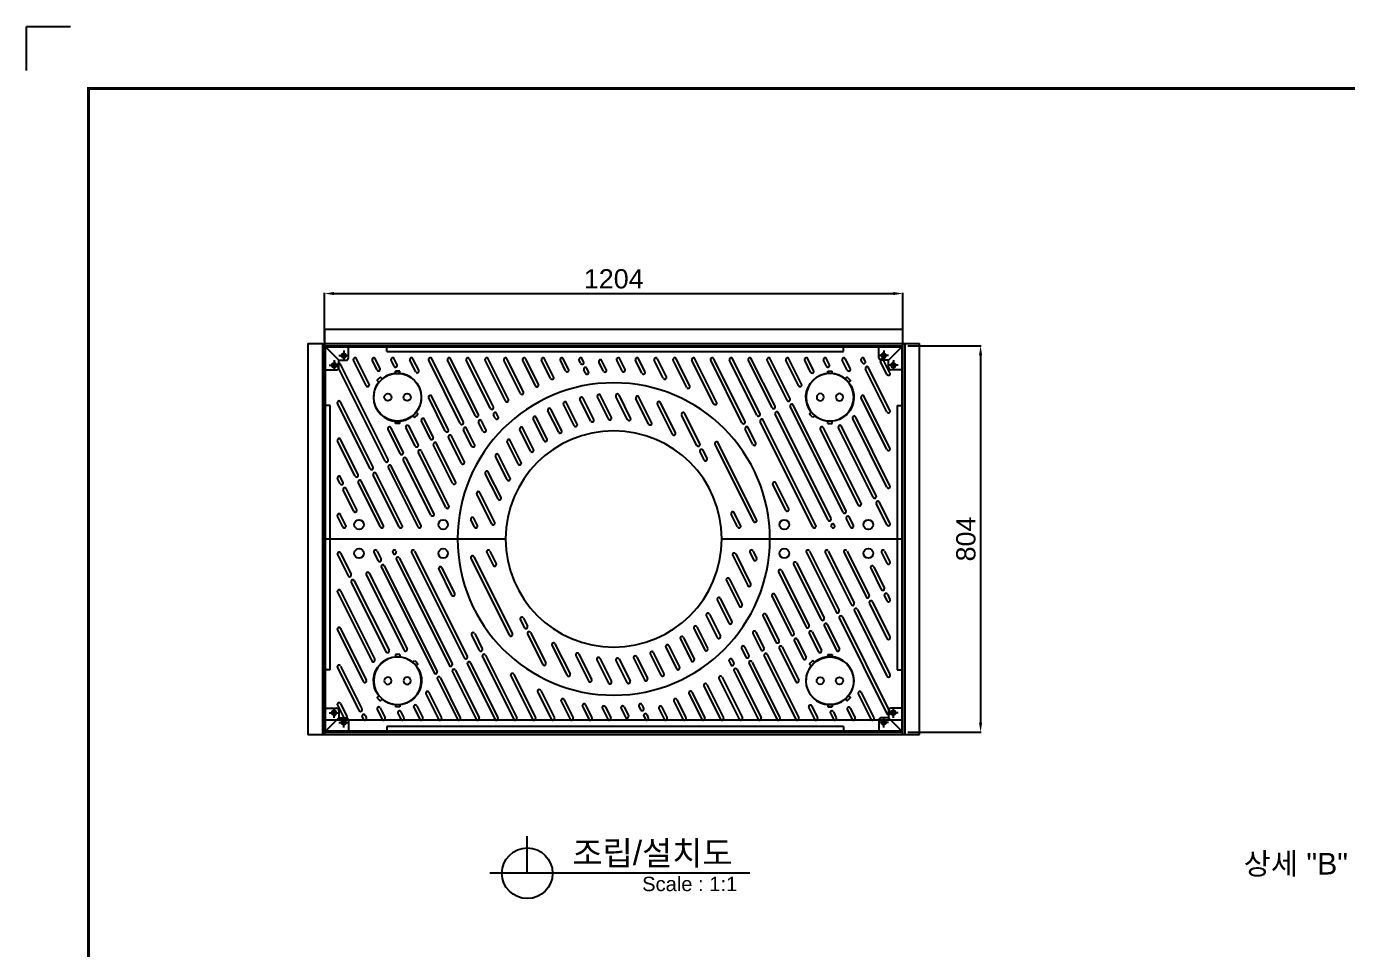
# Model space of a CAD drawing. Header units: millimetres. Extents: x 19476 to 24909, y -18022 to -14180.
# Drawn here: x 19476 to 22226, y -16101 to -14180 of the extents above; entities that cross this region are included whole.
import ezdxf
from ezdxf.enums import TextEntityAlignment as Align

# ---------------------------------------------------------------- set-up
doc = ezdxf.new("R2010")
doc.units = ezdxf.units.MM
for name, color, linetype in [('LAYOUT', 7, 'Continuous'), ('TEXT', 7, 'Continuous'), ('압연강', 40, 'Continuous')]:
    doc.layers.add(name, color=color, linetype=linetype)
doc.styles.get("Standard").update_dxf_attribs({"font": 'arial.ttf'})
doc.dimstyles.new('ISO-25', dxfattribs={"dimtxt": 40, "dimasz": 20, "dimexe": 1.25, "dimexo": 10, "dimgap": 10, "dimtad": 1, "dimdec": 0, "dimtxsty": 'Standard', "dimcen": 2.5, "dimclrd": 3, "dimclre": 3, "dimclrt": 3, "dimadec": 0, "dimazin": 0, "dimtfac": 1, "dimtdec": 0, "dimtmove": 0, "dimatfit": 3, "dimfxl": 1, "dimarcsym": 0})

# ---------------------------------------------------------------- blocks, each defined once
blk = doc.blocks.new('*D21')
at = {"color": 3, "lineweight": -2, "transparency": 16777216}
for p, q in [((20096.4, -14834.9), (20096.4, -14734.9)), ((20116.4, -14736.1), (21280.4, -14736.1)), ((21300.4, -14834.9), (21300.4, -14734.9))]:
    blk.add_line(p, q, dxfattribs=at)
at = {"color": 3, "transparency": 16777216}
for points in [[(20116.4, -14732.8), (20116.4, -14739.4), (20096.4, -14736.1)], [(21280.4, -14732.8), (21280.4, -14739.4), (21300.4, -14736.1)]]:
    blk.add_solid(points, dxfattribs=at)
at = {"layer": 'Defpoints', "color": 0, "transparency": 16777216}
for p in [(21300.4, -14736.1), (20096.4, -14844.9), (21300.4, -14844.9)]:
    blk.add_point(p, dxfattribs=at)
at = {"color": 3, "transparency": 16777216, "insert": (20698.4, -14705.7), "char_height": 40, "attachment_point": 5}
blk.add_mtext('1204', dxfattribs=at)
blk = doc.blocks.new('*D23')
at = {"color": 3, "lineweight": -2, "transparency": 16777216}
for p, q in [((21310.4, -14844.9), (21463.2, -14844.9)), ((21462, -14864.9), (21462, -15628.9)), ((21310.4, -15648.9), (21463.2, -15648.9))]:
    blk.add_line(p, q, dxfattribs=at)
at = {"color": 3, "transparency": 16777216}
for points in [[(21458.7, -14864.9), (21465.3, -14864.9), (21462, -14844.9)], [(21458.7, -15628.9), (21465.3, -15628.9), (21462, -15648.9)]]:
    blk.add_solid(points, dxfattribs=at)
at = {"layer": 'Defpoints', "color": 0, "transparency": 16777216}
for p in [(21300.4, -14844.9), (21300.4, -15648.9), (21462, -15648.9)]:
    blk.add_point(p, dxfattribs=at)
at = {"color": 3, "transparency": 16777216, "insert": (21431.6, -15246.9), "char_height": 40, "attachment_point": 5, "rotation": 90}
blk.add_mtext('804', dxfattribs=at)
blk = doc.blocks.new('A$C2E731E15')
at = {"color": 1}
for p, q in [((-10, 0), (10, 0)), ((0, -10), (0, 10))]:
    blk.add_line(p, q, dxfattribs=at)
blk.add_circle((0, 0), 4.5)
at = {"color": 4}
blk.add_arc((0, 0), 5, 270, 180, dxfattribs=at)
blk = doc.blocks.new('A$C6562381F')
for p, q in [((4.5, 54.5), (-4.5, 54.5)), ((-4.5, 49.3), (-4.5, 54.5)), ((4.5, 49.3), (4.5, 54.5)), ((-4.5, -54.5), (-4.5, -49.3)), ((4.5, -54.5), (-4.5, -54.5)), ((4.5, -54.5), (4.5, -49.3))]:
    blk.add_line(p, q)
for centre, radius in [((0, 0), 49.5), ((-20, 0), 7.5), ((20, 0), 7.5)]:
    blk.add_circle(centre, radius)
blk = doc.blocks.new('AG1208')
for p, q in [((17787.4, -17067.8), (17787.4, -16667.8)), ((17787.4, -16667.8), (18987.4, -16667.8)), ((18987.4, -16667.8), (18987.4, -17067.8)), ((17787.4, -17467.8), (17787.4, -17067.8)), ((17787.4, -17067.8), (18162.4, -17067.8)), ((18612.4, -17067.8), (18987.4, -17067.8)), ((18987.4, -17067.8), (18987.4, -17467.8)), ((18987.4, -17467.8), (17787.4, -17467.8))]:
    blk.add_line(p, q)
for points in [[(17973, -16814.7, 0.045549), (17980, -16807.5), (17976.4, -16804, 0.904534), (17905.4, -16734.4), (17901.8, -16730.9, 0.045549), (17894.8, -16738), (17898.4, -16741.5, 0.904534), (17969.4, -16811.2)], [(18801.8, -16814.7, -0.045549), (18794.8, -16807.5), (18798.4, -16804, -0.904534), (18869.4, -16734.4), (18873, -16730.9, -0.045549), (18880, -16738), (18876.4, -16741.5, -0.904534), (18805.4, -16811.2)], [(17973, -17320.9, -0.045549), (17980, -17328), (17976.4, -17331.5, -0.904534), (17905.4, -17401.2), (17901.8, -17404.7, -0.045549), (17894.8, -17397.5), (17898.4, -17394, -0.904534), (17969.4, -17324.4)], [(18801.8, -17320.9, 0.045549), (18794.8, -17328), (18798.4, -17331.5, 0.904534), (18869.4, -17401.2), (18873, -17404.7, 0.045549), (18880, -17397.5), (18876.4, -17394, 0.904534), (18805.4, -17324.4)]]:
    blk.add_lwpolyline(points, format="xyb", close=True)
for centre in [(17857.4, -17037.8), (18032.4, -17037.8), (18742.4, -17037.8), (18917.4, -17037.8), (17857.4, -17097.8), (18032.4, -17097.8), (18742.4, -17097.8), (18917.4, -17097.8)]:
    blk.add_circle(centre, 10)
for radius, start, end in [(325, 0, 180), (225, 0, 180), (325, 180, 0), (225, 180, 0)]:
    blk.add_arc((18387.4, -17067.8), radius, start, end)
at = {"layer": '압연강'}
for p, q in [((17911.5, -16905.6), (17812.4, -16707.4)), ((17917.8, -16902.5), (17818.7, -16704.2)), ((17872.2, -16748.6), (17845.8, -16695.9)), ((17878.4, -16745.5), (17852.1, -16692.8)), ((17895, -16716), (17884.9, -16695.9)), ((17901.2, -16712.9), (17891.2, -16692.8)), ((17930.2, -16708.2), (17924.1, -16695.9)), ((17936.5, -16705.1), (17930.3, -16692.8)), ((17975.2, -16719.9), (17963.2, -16695.9)), ((17981.5, -16716.8), (17969.5, -16692.8)), ((18068.1, -16827.4), (18002.3, -16695.9)), ((18074.4, -16824.3), (18008.6, -16692.8)), ((18099.4, -16811.8), (18041.5, -16695.9)), ((18105.7, -16808.7), (18047.7, -16692.8)), ((18130.7, -16796.1), (18080.6, -16695.9)), ((18137, -16793), (18086.9, -16692.8)), ((18162, -16780.5), (18119.7, -16695.9)), ((18168.3, -16777.3), (18126, -16692.8)), ((18193.3, -16764.8), (18158.9, -16695.9)), ((18199.6, -16761.7), (18165.1, -16692.8)), ((18224.6, -16749.2), (18198, -16695.9)), ((18230.9, -16746), (18204.2, -16692.8)), ((18255.9, -16733.5), (18237.1, -16695.9)), ((18262.2, -16730.4), (18243.4, -16692.8)), ((18287.2, -16717.9), (18276.3, -16695.9)), ((18293.5, -16714.7), (18282.5, -16692.8)), ((18318.5, -16702.2), (18315.4, -16695.9)), ((18324.8, -16699.1), (18321.6, -16692.8)), ((18328.8, -16722.7), (18325.2, -16715.6)), ((18335, -16719.6), (18331.5, -16712.5)), ((18365.8, -16718.5), (18356.5, -16700)), ((18372, -16715.3), (18362.8, -16696.9)), ((18404.8, -16718.2), (18393.6, -16695.9)), ((18411.1, -16715.1), (18399.9, -16692.8)), ((18446.2, -16722.8), (18432.8, -16695.9)), ((18452.5, -16719.6), (18439, -16692.8)), ((18490.6, -16733.3), (18471.9, -16695.9)), ((18496.9, -16730.2), (18478.2, -16692.8)), ((18539.3, -16752.5), (18511, -16695.9)), ((18545.6, -16749.3), (18517.3, -16692.8)), ((18595.3, -16786.2), (18550.2, -16695.9)), ((18601.6, -16783.1), (18556.4, -16692.8)), ((18654.3, -16825.9), (18589.3, -16695.9)), ((18660.6, -16822.8), (18595.6, -16692.8)), ((18685.6, -16810.3), (18628.4, -16695.9)), ((18691.9, -16807.2), (18634.7, -16692.8)), ((18716.9, -16794.6), (18667.6, -16695.9)), ((18723.2, -16791.5), (18673.8, -16692.8)), ((18748.2, -16779), (18706.7, -16695.9)), ((18754.5, -16775.9), (18713, -16692.8)), ((18772.2, -16748.6), (18745.8, -16695.9)), ((18778.4, -16745.5), (18752.1, -16692.8)), ((18797.2, -16720.5), (18785, -16695.9)), ((18803.5, -16717.3), (18791.2, -16692.8)), ((18830.2, -16708.2), (18824.1, -16695.9)), ((18836.5, -16705.1), (18830.3, -16692.8)), ((18873.4, -16716.4), (18863.2, -16695.9)), ((18879.7, -16713.2), (18869.5, -16692.8)), ((18904.8, -16700.7), (18902.3, -16695.9)), ((18911, -16697.6), (18908.6, -16692.8)), ((18956.1, -16803.5), (18911.5, -16714.1)), ((18962.4, -16800.4), (18917.7, -16711)), ((18956.1, -16725.2), (18942.8, -16698.5)), ((18962.4, -16722.1), (18949, -16695.4)), ((18043.1, -16840), (18008.6, -16771.2)), ((18376.4, -16818), (18353.5, -16772.2)), ((18382.7, -16814.9), (18359.8, -16769.1)), ((18416.3, -16819.5), (18392.1, -16771.1)), ((18422.5, -16816.3), (18398.4, -16768)), ((18466.2, -16825.4), (18439.7, -16772.4)), ((18962.4, -16878.6), (18908.6, -16771.1)), ((17880.3, -16921.4), (17812.4, -16785.6)), ((17886.5, -16918.2), (17818.7, -16782.5)), ((18036.8, -16843.1), (18002.4, -16774.3)), ((18272.8, -16845.6), (18250.5, -16800.9)), ((18279.1, -16842.5), (18256.7, -16797.7)), ((18305, -16831.7), (18282.9, -16787.5)), ((18311.3, -16828.6), (18289.2, -16784.3)), ((18339.5, -16822.4), (18317.2, -16777.8)), ((18345.8, -16819.3), (18323.5, -16774.7)), ((18460, -16828.5), (18433.4, -16775.5)), ((18509.7, -16849.7), (18478.4, -16787.1)), ((18515.9, -16846.6), (18484.6, -16784)), ((18864.9, -17012.3), (18754.9, -16792.4)), ((18871.1, -17009.1), (18761.2, -16789.3)), ((18956.1, -16881.8), (18902.4, -16774.3)), ((18005.5, -16858.7), (17987.1, -16822)), ((18011.7, -16855.6), (17993.4, -16818.9)), ((18115.2, -16843.4), (18106.1, -16825.2)), ((18121.5, -16840.2), (18112.4, -16822.1)), ((18140.9, -16816.4), (18137.4, -16809.5)), ((18147.1, -16813.3), (18143.7, -16806.4)), ((18242.4, -16863), (18219.9, -16817.9)), ((18248.6, -16859.8), (18226.1, -16814.8)), ((18560.4, -16872.9), (18528.8, -16809.8)), ((18566.7, -16869.8), (18535.1, -16806.7)), ((18801.9, -17042.8), (18692.3, -16823.7)), ((18808.1, -17039.7), (18698.6, -16820.6)), ((18833.6, -17027.9), (18723.6, -16808.1)), ((18839.8, -17024.8), (18729.9, -16804.9)), ((18956.1, -16960), (18884.8, -16817.3)), ((18962.4, -16956.9), (18891, -16814.2)), ((17942.9, -16890), (17917.6, -16839.5)), ((17949.1, -16886.9), (17923.9, -16836.4)), ((17974.2, -16874.4), (17955.1, -16836.3)), ((17980.4, -16871.3), (17961.4, -16833.2)), ((18070.3, -16910.1), (18043.5, -16856.5)), ((18076.5, -16907), (18049.8, -16853.4)), ((18091.6, -16874.4), (18074.8, -16840.9)), ((18097.8, -16871.2), (18081.1, -16837.7)), ((18214.2, -16884.8), (18191.9, -16840.2)), ((18220.4, -16881.7), (18198.2, -16837.1)), ((18676.8, -16871), (18661, -16839.4)), ((18683.1, -16867.9), (18667.3, -16836.2)), ((18896.2, -16996.6), (18817.6, -16839.5)), ((18902.4, -16993.5), (18823.9, -16836.4)), ((18927.5, -16981), (18855.2, -16836.3)), ((18933.7, -16977.8), (18861.4, -16833.2)), ((17849, -16937), (17812.4, -16863.9)), ((17855.2, -16933.9), (17818.7, -16860.8)), ((18052, -16951.8), (18012.2, -16872.2)), ((18058.3, -16948.7), (18018.5, -16869)), ((18188.5, -16911.6), (18165.6, -16865.8)), ((18194.7, -16908.5), (18171.8, -16862.7)), ((18581.8, -16900), (18573.4, -16883.2)), ((18678.4, -17030.7), (18598.4, -16870.7)), ((18684.7, -17027.6), (18604.7, -16867.5)), ((18006.8, -17018), (17949.6, -16903.5)), ((18013.1, -17014.8), (17955.8, -16900.3)), ((18038, -17002), (17980.9, -16887.8)), ((18044.3, -16998.9), (17987.1, -16884.7)), ((18165.6, -16944.2), (18141.5, -16896)), ((18171.9, -16941.1), (18147.7, -16892.8)), ((18575.5, -16903.1), (18567.1, -16886.3)), ((17823.9, -16949.5), (17818.7, -16939)), ((17941, -17042.8), (17887, -16934.8)), ((17947.2, -17039.7), (17893.2, -16931.6)), ((17980.1, -17042.8), (17918.3, -16919.1)), ((17986.4, -17039.7), (17924.5, -16916)), ((18146.6, -16984.4), (18120.1, -16931.5)), ((18152.8, -16981.3), (18126.4, -16928.4)), ((17817.7, -16952.7), (17812.4, -16942.2)), ((17846.3, -17009.9), (17824.4, -16966.1)), ((17852.5, -17006.8), (17830.6, -16962.9)), ((17901.8, -17042.8), (17855.7, -16950.4)), ((17908.1, -17039.7), (17861.9, -16947.3)), ((18745.3, -17007.9), (18718.5, -16954.3)), ((18751.6, -17004.8), (18724.8, -16951.2)), ((18133.5, -17036.5), (18102.4, -16974.2)), ((18139.8, -17033.4), (18108.6, -16971.1)), ((18962.4, -17035.2), (18940.5, -16991.3)), ((17823.6, -17042.8), (17812.4, -17020.4)), ((17829.8, -17039.7), (17818.7, -17017.3)), ((18645.3, -17042.8), (18632, -17016.1)), ((18651.6, -17039.7), (18638.3, -17013)), ((18956.1, -17038.3), (18934.2, -16994.4)), ((18097.5, -17042.8), (18090.1, -17027.9)), ((18103.8, -17039.7), (18096.3, -17024.8)), ((18841, -17042.8), (18840.3, -17041.3)), ((18847.3, -17039.7), (18846.5, -17038.2)), ((18880.1, -17042.8), (18871.6, -17025.7)), ((18886.4, -17039.7), (18877.8, -17022.6)), ((17812.4, -17100.4), (17834.4, -17144.3)), ((17818.7, -17097.3), (17840.6, -17141.2)), ((17888.4, -17095.9), (17897, -17113)), ((17894.7, -17092.8), (17903.2, -17109.9)), ((17927.6, -17095.9), (17928.3, -17097.3)), ((17933.8, -17092.8), (17934.5, -17094.2)), ((17966.7, -17095.9), (18076.2, -17315)), ((17972.9, -17092.8), (18082.5, -17311.9)), ((18123.2, -17095.9), (18136.5, -17122.6)), ((18129.5, -17092.8), (18142.8, -17119.4)), ((18635, -17102.1), (18666.2, -17164.5)), ((18641.3, -17099), (18672.4, -17161.3)), ((18671, -17095.9), (18678.5, -17110.8)), ((18677.3, -17092.8), (18684.7, -17107.7)), ((18788.4, -17095.9), (18850.3, -17219.6)), ((18794.7, -17092.8), (18856.5, -17216.4)), ((18827.6, -17095.9), (18881.6, -17203.9)), ((18833.8, -17092.8), (18887.8, -17200.8)), ((18866.7, -17095.9), (18912.9, -17188.3)), ((18873, -17092.8), (18919.1, -17185.1)), ((18945, -17095.9), (18956.1, -17118.3)), ((18951.2, -17092.8), (18962.4, -17115.1)), ((17903.7, -17126.4), (18013.6, -17346.3)), ((17909.9, -17123.3), (18019.9, -17343.2)), ((17935, -17110.8), (18044.9, -17330.6)), ((17941.2, -17107.6), (18051.2, -17327.5)), ((18023.2, -17130.8), (18050, -17184.4)), ((18029.5, -17127.6), (18056.3, -17181.2)), ((18090.1, -17108), (18170.1, -17268)), ((18096.4, -17104.8), (18176.4, -17264.9)), ((18761.7, -17120.7), (18819, -17235.2)), ((18768, -17117.6), (18825.2, -17232.1)), ((18922.3, -17128.8), (18944.2, -17172.6)), ((18928.5, -17125.6), (18950.4, -17169.5)), ((17841.1, -17157.7), (17913.4, -17302.4)), ((17847.3, -17154.6), (17919.7, -17299.3)), ((17872.4, -17142.1), (17950.9, -17299.2)), ((17878.6, -17138.9), (17957.2, -17296.1)), ((18622, -17154.3), (18648.4, -17207.2)), ((18628.2, -17151.1), (18654.7, -17204)), ((18730.6, -17136.7), (18787.7, -17250.9)), ((18736.8, -17133.5), (18793.9, -17247.8)), ((17812.4, -17178.7), (17883.8, -17321.4)), ((17818.7, -17175.5), (17890, -17318.3)), ((18722.8, -17183.7), (18762.6, -17263.4)), ((18950.9, -17186), (18956.1, -17196.5)), ((18957.2, -17182.9), (18962.4, -17193.4)), ((18602.9, -17194.5), (18627.1, -17242.7)), ((18609.2, -17191.3), (18633.3, -17239.6)), ((18716.5, -17186.9), (18756.4, -17266.5)), ((18919.6, -17201.7), (18956.1, -17274.8)), ((18925.9, -17198.6), (18962.4, -17271.7)), ((18193, -17235.6), (18201.4, -17252.4)), ((18199.3, -17232.5), (18207.7, -17249.2)), ((18580.1, -17227.1), (18603, -17272.9)), ((18586.4, -17223.9), (18609.3, -17269.7)), ((18698.3, -17228.6), (18725.1, -17282.2)), ((18704.5, -17225.5), (18731.3, -17279.1)), ((18857, -17233.1), (18956.1, -17431.3)), ((18863.3, -17229.9), (18962.4, -17428.2)), ((18888.3, -17217.3), (18956.1, -17353.1)), ((18894.5, -17214.2), (18962.4, -17349.9)), ((17812.4, -17256.9), (17866.2, -17364.4)), ((17818.7, -17253.8), (17872.4, -17361.3)), ((18091.7, -17267.7), (18107.5, -17299.3)), ((18098, -17264.6), (18113.8, -17296.2)), ((18208.1, -17265.8), (18239.7, -17328.9)), ((18214.4, -17262.7), (18246, -17325.8)), ((18554.4, -17253.9), (18576.7, -17298.5)), ((18560.6, -17250.7), (18582.9, -17295.3)), ((18677, -17264.3), (18693.7, -17297.8)), ((18683.3, -17261.2), (18700, -17294.7)), ((18794.4, -17264.3), (18813.4, -17302.4)), ((18800.6, -17261.2), (18819.7, -17299.2)), ((18825.7, -17248.6), (18851, -17299.2)), ((18831.9, -17245.5), (18857.2, -17296.1)), ((18258.9, -17289), (18290.2, -17351.6)), ((18265.1, -17285.8), (18296.4, -17348.5)), ((18495.7, -17293.1), (18518.1, -17337.8)), ((18502, -17290), (18524.3, -17334.7)), ((18526.2, -17275.7), (18548.7, -17320.7)), ((18532.4, -17272.6), (18554.9, -17317.6)), ((18653.4, -17295.3), (18662.4, -17313.5)), ((18659.6, -17292.2), (18668.7, -17310.4)), ((18731.8, -17295.6), (18766.2, -17364.4)), ((18738, -17292.5), (18772.4, -17361.3)), ((18763.1, -17280), (18781.4, -17316.7)), ((18769.3, -17276.8), (18787.7, -17313.5)), ((18114.2, -17312.8), (18179.2, -17442.8)), ((18120.5, -17309.6), (18185.5, -17439.7)), ((18308.6, -17310.2), (18335.1, -17363.2)), ((18314.9, -17307), (18341.4, -17360.1)), ((18352.3, -17319.2), (18376.4, -17367.6)), ((18358.5, -17316.1), (18382.7, -17364.5)), ((18392.1, -17320.7), (18415, -17366.5)), ((18398.4, -17317.5), (18421.3, -17363.4)), ((18429, -17316.3), (18451.4, -17360.9)), ((18435.3, -17313.2), (18457.6, -17357.8)), ((18463.5, -17307), (18485.7, -17351.2)), ((18469.8, -17303.8), (18491.9, -17348.1)), ((18627.7, -17322.3), (18631.1, -17329.1)), ((18634, -17319.1), (18637.4, -17326)), ((18675.4, -17323.8), (18733.3, -17439.7)), ((18700.5, -17311.3), (18766.2, -17442.8)), ((18706.7, -17308.1), (18772.5, -17439.7)), ((17812.4, -17335.2), (17857.1, -17424.6)), ((17818.7, -17332.1), (17863.3, -17421.4)), ((18051.6, -17344.1), (18101, -17442.8)), ((18057.9, -17340.9), (18107.2, -17439.7)), ((18082.9, -17328.4), (18140.1, -17442.8)), ((18089.2, -17325.3), (18146.4, -17439.7)), ((18179.5, -17349.3), (18224.6, -17439.7)), ((18637.8, -17342.6), (18688, -17442.8)), ((18644.1, -17339.4), (18694.2, -17439.7)), ((18669.1, -17326.9), (18727.1, -17442.8)), ((18020.3, -17359.7), (18061.9, -17442.8)), ((18026.6, -17356.6), (18068.1, -17439.7)), ((18173.2, -17352.5), (18218.4, -17442.8)), ((18575.2, -17373.9), (18609.7, -17442.8)), ((18581.5, -17370.7), (18616, -17439.7)), ((18606.5, -17358.2), (18648.8, -17442.8)), ((18612.8, -17355.1), (18655.1, -17439.7)), ((17996.4, -17390.1), (18022.7, -17442.8)), ((18002.6, -17387), (18029, -17439.7)), ((18229.2, -17386.2), (18257.5, -17442.8)), ((18235.5, -17383.1), (18263.8, -17439.7)), ((18277.9, -17405.3), (18296.6, -17442.8)), ((18284.2, -17402.2), (18302.9, -17439.7)), ((18512.6, -17405.2), (18531.4, -17442.8)), ((18518.9, -17402), (18537.7, -17439.7)), ((18543.9, -17389.5), (18570.6, -17442.8)), ((18550.2, -17386.4), (18576.8, -17439.7)), ((18896.4, -17390.1), (18922.7, -17442.8)), ((18902.7, -17387), (18929, -17439.7)), ((17812.4, -17413.5), (17825.8, -17440.2)), ((17818.7, -17410.3), (17832, -17437.1)), ((17895.1, -17422.3), (17905.3, -17442.8)), ((17901.4, -17419.2), (17911.6, -17439.7)), ((17938.3, -17430.5), (17944.5, -17442.8)), ((17944.6, -17427.4), (17950.7, -17439.7)), ((17971.3, -17418.2), (17983.6, -17442.8)), ((17977.6, -17415.1), (17989.9, -17439.7)), ((18322.4, -17415.9), (18335.8, -17442.8)), ((18328.6, -17412.8), (18342, -17439.7)), ((18363.8, -17420.5), (18374.9, -17442.8)), ((18370, -17417.4), (18381.2, -17439.7)), ((18402.8, -17420.2), (18412, -17438.7)), ((18409, -17417.1), (18418.3, -17435.6)), ((18439.8, -17416), (18443.3, -17423.1)), ((18446, -17412.8), (18449.6, -17419.9)), ((18456.3, -17433.3), (18459.4, -17439.7)), ((18481.3, -17420.8), (18492.3, -17442.8)), ((18487.6, -17417.7), (18498.6, -17439.7)), ((18793.4, -17418.8), (18805.3, -17442.8)), ((18799.6, -17415.7), (18811.6, -17439.7)), ((18838.3, -17430.5), (18844.5, -17442.8)), ((18844.6, -17427.4), (18850.7, -17439.7)), ((18873.6, -17422.7), (18883.6, -17442.8)), ((18879.8, -17419.6), (18889.9, -17439.7)), ((17863.8, -17438), (17866.2, -17442.8)), ((17870.1, -17434.8), (17872.5, -17439.7)), ((18450, -17436.5), (18453.2, -17442.8))]:
    blk.add_line(p, q, dxfattribs=at)
for centre, start, end in [((17848.9, -16694.3), 26.5651, 206.5651), ((17888.1, -16694.3), 26.5651, 206.5651), ((17927.2, -16694.3), 26.5651, 206.5651), ((17966.3, -16694.3), 26.5651, 206.5651), ((18005.5, -16694.3), 26.5651, 206.5651), ((18044.6, -16694.3), 26.5651, 206.5651), ((18083.7, -16694.3), 26.5651, 206.5651), ((18122.9, -16694.3), 26.5651, 206.5651), ((18162, -16694.3), 26.5651, 206.5651), ((18201.1, -16694.3), 26.5651, 206.5651), ((18240.3, -16694.3), 26.5651, 206.5651), ((18279.4, -16694.3), 26.5651, 206.5651), ((18318.5, -16694.3), 26.5651, 206.5651), ((18396.8, -16694.3), 26.5651, 206.5651), ((18435.9, -16694.3), 26.5651, 206.5651), ((18475, -16694.3), 26.5651, 206.5651), ((18514.2, -16694.3), 26.5651, 206.5651), ((18553.3, -16694.3), 26.5651, 206.5651), ((18592.4, -16694.3), 26.5651, 206.5651), ((18631.6, -16694.3), 26.5651, 206.5651), ((18670.7, -16694.3), 26.5651, 206.5651), ((18709.8, -16694.3), 26.5651, 206.5651), ((18749, -16694.3), 26.5651, 206.5651), ((18788.1, -16694.3), 26.5651, 206.5651), ((18827.2, -16694.3), 26.5651, 206.5651), ((18866.3, -16694.3), 26.5651, 206.5651), ((18905.5, -16694.3), 26.5651, 206.5651), ((17815.5, -16705.8), 26.5651, 206.5651), ((17898.1, -16714.4), 206.5651, 26.5651), ((17933.3, -16706.6), 206.5651, 26.5651), ((17978.3, -16718.3), 206.5651, 26.5651), ((18290.4, -16716.3), 206.5651, 26.5651), ((18321.7, -16700.7), 206.5651, 26.5651), ((18328.4, -16714.1), 26.5651, 206.5651), ((18359.7, -16698.4), 26.5651, 206.5651), ((18368.9, -16716.9), 206.5651, 26.5651), ((18407.9, -16716.6), 206.5651, 26.5651), ((18800.4, -16718.9), 206.5651, 26.5651), ((18833.4, -16706.6), 206.5651, 26.5651), ((18876.6, -16714.8), 206.5651, 26.5651), ((18907.9, -16699.2), 206.5651, 26.5651), ((18914.6, -16712.6), 26.5651, 206.5651), ((18945.9, -16696.9), 26.5651, 206.5651), ((17875.3, -16747), 206.5651, 26.5651), ((18227.8, -16747.6), 206.5651, 26.5651), ((18259.1, -16732), 206.5651, 26.5651), ((18331.9, -16721.2), 206.5651, 26.5651), ((18449.3, -16721.2), 206.5651, 26.5651), ((18493.8, -16731.8), 206.5651, 26.5651), ((18775.3, -16747), 206.5651, 26.5651), ((18959.3, -16723.7), 206.5651, 26.5651), ((18005.5, -16772.7), 26.5651, 206.5651), ((18196.4, -16763.3), 206.5651, 26.5651), ((18320.3, -16776.2), 26.5651, 206.5651), ((18356.6, -16770.6), 26.5651, 206.5651), ((18395.2, -16769.5), 26.5651, 206.5651), ((18436.6, -16773.9), 26.5651, 206.5651), ((18542.4, -16750.9), 206.5651, 26.5651), ((18905.5, -16772.7), 26.5651, 206.5651), ((17815.5, -16784.1), 26.5651, 206.5651), ((18133.8, -16794.6), 206.5651, 26.5651), ((18165.1, -16778.9), 206.5651, 26.5651), ((18253.6, -16799.3), 26.5651, 206.5651), ((18286, -16785.9), 26.5651, 206.5651), ((18481.5, -16785.5), 26.5651, 206.5651), ((18598.5, -16784.7), 206.5651, 26.5651), ((18720.1, -16793.1), 206.5651, 26.5651), ((18751.4, -16777.4), 206.5651, 26.5651), ((18758.1, -16790.8), 26.5651, 206.5651), ((18959.3, -16801.9), 206.5651, 26.5651), ((17990.3, -16820.5), 26.5651, 206.5651), ((18071.2, -16825.9), 206.5651, 26.5651), ((18102.5, -16810.2), 206.5651, 26.5651), ((18109.2, -16823.6), 26.5651, 206.5651), ((18140.5, -16808), 26.5651, 206.5651), ((18144, -16814.9), 206.5651, 26.5651), ((18223, -16816.4), 26.5651, 206.5651), ((18308.2, -16830.2), 206.5651, 26.5651), ((18342.6, -16820.8), 206.5651, 26.5651), ((18379.6, -16816.5), 206.5651, 26.5651), ((18419.4, -16817.9), 206.5651, 26.5651), ((18463.1, -16827), 206.5651, 26.5651), ((18532, -16808.2), 26.5651, 206.5651), ((18657.4, -16824.4), 206.5651, 26.5651), ((18688.8, -16808.7), 206.5651, 26.5651), ((18695.5, -16822.1), 26.5651, 206.5651), ((18726.8, -16806.5), 26.5651, 206.5651), ((18887.9, -16815.7), 26.5651, 206.5651), ((17920.7, -16837.9), 26.5651, 206.5651), ((17958.3, -16834.8), 26.5651, 206.5651), ((18008.6, -16857.2), 206.5651, 26.5651), ((18039.9, -16841.5), 206.5651, 26.5651), ((18046.6, -16854.9), 26.5651, 206.5651), ((18077.9, -16839.3), 26.5651, 206.5651), ((18118.3, -16841.8), 206.5651, 26.5651), ((18195, -16838.7), 26.5651, 206.5651), ((18276, -16844), 206.5651, 26.5651), ((18512.8, -16848.2), 206.5651, 26.5651), ((18664.2, -16837.8), 26.5651, 206.5651), ((18820.7, -16837.9), 26.5651, 206.5651), ((18858.3, -16834.7), 26.5651, 206.5651), ((17815.5, -16862.3), 26.5651, 206.5651), ((17977.3, -16872.8), 206.5651, 26.5651), ((17984, -16886.2), 26.5651, 206.5651), ((18015.3, -16870.6), 26.5651, 206.5651), ((18094.7, -16872.8), 206.5651, 26.5651), ((18168.7, -16864.3), 26.5651, 206.5651), ((18217.3, -16883.3), 206.5651, 26.5651), ((18245.5, -16861.4), 206.5651, 26.5651), ((18563.5, -16871.3), 206.5651, 26.5651), ((18570.2, -16884.8), 26.5651, 206.5651), ((18601.5, -16869.1), 26.5651, 206.5651), ((18680, -16869.4), 206.5651, 26.5651), ((18959.3, -16880.2), 206.5651, 26.5651), ((17914.7, -16904.1), 206.5651, 26.5651), ((17946, -16888.5), 206.5651, 26.5651), ((17952.7, -16901.9), 26.5651, 206.5651), ((18073.4, -16908.5), 206.5651, 26.5651), ((18144.6, -16894.4), 26.5651, 206.5651), ((18191.6, -16910.1), 206.5651, 26.5651), ((18578.6, -16901.5), 206.5651, 26.5651), ((17815.5, -16940.6), 26.5651, 206.5651), ((17852.1, -16935.4), 206.5651, 26.5651), ((17883.4, -16919.8), 206.5651, 26.5651), ((17890.1, -16933.2), 26.5651, 206.5651), ((17921.4, -16917.6), 26.5651, 206.5651), ((18123.3, -16930), 26.5651, 206.5651), ((17820.8, -16951.1), 206.5651, 26.5651), ((17827.5, -16964.5), 26.5651, 206.5651), ((17858.8, -16948.9), 26.5651, 206.5651), ((18055.2, -16950.3), 206.5651, 26.5651), ((18168.8, -16942.7), 206.5651, 26.5651), ((18721.6, -16952.8), 26.5651, 206.5651), ((18959.3, -16958.5), 206.5651, 26.5651), ((18105.5, -16972.7), 26.5651, 206.5651), ((18149.7, -16982.9), 206.5651, 26.5651), ((18899.3, -16995.1), 206.5651, 26.5651), ((18930.6, -16979.4), 206.5651, 26.5651), ((18937.3, -16992.8), 26.5651, 206.5651), ((17815.5, -17018.9), 26.5651, 206.5651), ((17849.4, -17008.4), 206.5651, 26.5651), ((18010, -17016.4), 206.5651, 26.5651), ((18041.1, -17000.5), 206.5651, 26.5651), ((18635.1, -17014.6), 26.5651, 206.5651), ((18748.4, -17006.4), 206.5651, 26.5651), ((18868, -17010.7), 206.5651, 26.5651), ((18874.7, -17024.1), 26.5651, 206.5651), ((17826.7, -17041.2), 206.5651, 26.5651), ((17905, -17041.2), 206.5651, 26.5651), ((17944.1, -17041.2), 206.5651, 26.5651), ((17983.2, -17041.2), 206.5651, 26.5651), ((18093.2, -17026.3), 26.5651, 206.5651), ((18100.6, -17041.2), 206.5651, 26.5651), ((18136.6, -17035), 206.5651, 26.5651), ((18648.5, -17041.2), 206.5651, 26.5651), ((18681.6, -17029.2), 206.5651, 26.5651), ((18805, -17041.2), 206.5651, 26.5651), ((18836.7, -17026.4), 206.5651, 26.5651), ((18843.4, -17039.8), 26.5651, 206.5651), ((18844.1, -17041.2), 206.5651, 26.5651), ((18883.3, -17041.2), 206.5651, 26.5651), ((18959.3, -17036.7), 206.5651, 26.5651), ((17815.5, -17098.8), 26.5651, 206.5651), ((17891.6, -17094.3), 26.5651, 206.5651), ((17930.7, -17094.3), 26.5651, 206.5651), ((17931.4, -17095.8), 206.5651, 26.5651), ((17969.8, -17094.3), 26.5651, 206.5651), ((18093.2, -17106.4), 26.5651, 206.5651), ((18126.3, -17094.3), 26.5651, 206.5651), ((18638.2, -17100.6), 26.5651, 206.5651), ((18674.2, -17094.3), 26.5651, 206.5651), ((18791.6, -17094.3), 26.5651, 206.5651), ((18830.7, -17094.3), 26.5651, 206.5651), ((18869.8, -17094.3), 26.5651, 206.5651), ((18948.1, -17094.3), 26.5651, 206.5651), ((17900.1, -17111.4), 206.5651, 26.5651), ((17906.8, -17124.9), 26.5651, 206.5651), ((17938.1, -17109.2), 26.5651, 206.5651), ((18026.4, -17129.2), 26.5651, 206.5651), ((18139.7, -17121), 206.5651, 26.5651), ((18681.6, -17109.2), 206.5651, 26.5651), ((18764.9, -17119.2), 26.5651, 206.5651), ((18925.4, -17127.2), 26.5651, 206.5651), ((18959.3, -17116.7), 206.5651, 26.5651), ((17837.5, -17142.7), 206.5651, 26.5651), ((17844.2, -17156.2), 26.5651, 206.5651), ((17875.5, -17140.5), 26.5651, 206.5651), ((18625.1, -17152.7), 26.5651, 206.5651), ((18733.7, -17135.1), 26.5651, 206.5651), ((17815.5, -17177.1), 26.5651, 206.5651), ((18053.2, -17182.8), 206.5651, 26.5651), ((18669.3, -17162.9), 206.5651, 26.5651), ((18719.7, -17185.3), 26.5651, 206.5651), ((18916, -17186.7), 206.5651, 26.5651), ((18947.3, -17171.1), 206.5651, 26.5651), ((18954, -17184.5), 26.5651, 206.5651), ((18606.1, -17192.9), 26.5651, 206.5651), ((18651.5, -17205.6), 206.5651, 26.5651), ((18884.7, -17202.4), 206.5651, 26.5651), ((18891.4, -17215.8), 26.5651, 206.5651), ((18922.7, -17200.1), 26.5651, 206.5651), ((18959.3, -17195), 206.5651, 26.5651), ((18196.2, -17234), 26.5651, 206.5651), ((18583.2, -17225.5), 26.5651, 206.5651), ((18630.2, -17241.2), 206.5651, 26.5651), ((18701.4, -17227), 26.5651, 206.5651), ((18822.1, -17233.7), 206.5651, 26.5651), ((18853.4, -17218), 206.5651, 26.5651), ((18860.1, -17231.4), 26.5651, 206.5651), ((17815.5, -17255.4), 26.5651, 206.5651), ((18094.8, -17266.1), 26.5651, 206.5651), ((18173.3, -17266.5), 206.5651, 26.5651), ((18204.6, -17250.8), 206.5651, 26.5651), ((18211.3, -17264.2), 26.5651, 206.5651), ((18557.5, -17252.3), 26.5651, 206.5651), ((18680.1, -17262.8), 26.5651, 206.5651), ((18759.5, -17265), 206.5651, 26.5651), ((18790.8, -17249.3), 206.5651, 26.5651), ((18797.5, -17262.7), 26.5651, 206.5651), ((18828.8, -17247.1), 26.5651, 206.5651), ((17954.1, -17297.6), 206.5651, 26.5651), ((18110.7, -17297.8), 206.5651, 26.5651), ((18262, -17287.4), 26.5651, 206.5651), ((18498.9, -17291.5), 26.5651, 206.5651), ((18529.3, -17274.2), 26.5651, 206.5651), ((18579.8, -17296.9), 206.5651, 26.5651), ((18606.1, -17271.3), 206.5651, 26.5651), ((18656.5, -17293.8), 26.5651, 206.5651), ((18696.9, -17296.3), 206.5651, 26.5651), ((18728.2, -17280.6), 206.5651, 26.5651), ((18734.9, -17294), 26.5651, 206.5651), ((18766.2, -17278.4), 26.5651, 206.5651), ((18854.1, -17297.6), 206.5651, 26.5651), ((18959.3, -17273.2), 206.5651, 26.5651), ((17886.9, -17319.8), 206.5651, 26.5651), ((17916.5, -17300.8), 206.5651, 26.5651), ((18079.4, -17313.4), 206.5651, 26.5651), ((18086.1, -17326.8), 26.5651, 206.5651), ((18117.4, -17311.2), 26.5651, 206.5651), ((18311.7, -17308.6), 26.5651, 206.5651), ((18355.4, -17317.7), 26.5651, 206.5651), ((18395.2, -17319.1), 26.5651, 206.5651), ((18432.2, -17314.7), 26.5651, 206.5651), ((18466.6, -17305.4), 26.5651, 206.5651), ((18551.8, -17319.2), 206.5651, 26.5651), ((18630.8, -17320.7), 26.5651, 206.5651), ((18665.6, -17311.9), 206.5651, 26.5651), ((18672.3, -17325.3), 26.5651, 206.5651), ((18703.6, -17309.7), 26.5651, 206.5651), ((18784.5, -17315.1), 206.5651, 26.5651), ((18816.5, -17300.8), 206.5651, 26.5651), ((17815.5, -17333.6), 26.5651, 206.5651), ((18016.7, -17344.7), 206.5651, 26.5651), ((18048, -17329.1), 206.5651, 26.5651), ((18054.8, -17342.5), 26.5651, 206.5651), ((18176.3, -17350.9), 26.5651, 206.5651), ((18242.8, -17327.3), 206.5651, 26.5651), ((18293.3, -17350), 206.5651, 26.5651), ((18488.8, -17349.7), 206.5651, 26.5651), ((18521.2, -17336.3), 206.5651, 26.5651), ((18634.3, -17327.6), 206.5651, 26.5651), ((18641, -17341), 26.5651, 206.5651), ((18959.3, -17351.5), 206.5651, 26.5651), ((17869.3, -17362.9), 206.5651, 26.5651), ((18023.5, -17358.1), 26.5651, 206.5651), ((18338.2, -17361.6), 206.5651, 26.5651), ((18379.6, -17366), 206.5651, 26.5651), ((18418.2, -17364.9), 206.5651, 26.5651), ((18454.5, -17359.3), 206.5651, 26.5651), ((18578.4, -17372.3), 26.5651, 206.5651), ((18609.7, -17356.7), 26.5651, 206.5651), ((18769.3, -17362.8), 206.5651, 26.5651), ((17999.5, -17388.5), 26.5651, 206.5651), ((18232.4, -17384.7), 26.5651, 206.5651), ((18281.1, -17403.8), 26.5651, 206.5651), ((18515.8, -17403.6), 26.5651, 206.5651), ((18547.1, -17388), 26.5651, 206.5651), ((18899.5, -17388.5), 26.5651, 206.5651), ((17815.5, -17411.9), 26.5651, 206.5651), ((17860.2, -17423), 206.5651, 26.5651), ((17866.9, -17436.4), 26.5651, 206.5651), ((17898.2, -17420.8), 26.5651, 206.5651), ((17941.5, -17428.9), 26.5651, 206.5651), ((17974.4, -17416.7), 26.5651, 206.5651), ((18325.5, -17414.4), 26.5651, 206.5651), ((18366.9, -17418.9), 26.5651, 206.5651), ((18405.9, -17418.7), 26.5651, 206.5651), ((18442.9, -17414.4), 26.5651, 206.5651), ((18446.4, -17421.5), 206.5651, 26.5651), ((18453.1, -17434.9), 26.5651, 206.5651), ((18484.5, -17419.3), 26.5651, 206.5651), ((18796.5, -17417.2), 26.5651, 206.5651), ((18841.5, -17428.9), 26.5651, 206.5651), ((18876.7, -17421.1), 26.5651, 206.5651), ((18959.3, -17429.8), 206.5651, 26.5651), ((17828.9, -17438.6), 206.5651, 26.5651), ((17869.3, -17441.2), 206.5651, 26.5651), ((17908.5, -17441.2), 206.5651, 26.5651), ((17947.6, -17441.2), 206.5651, 26.5651), ((17986.7, -17441.2), 206.5651, 26.5651), ((18025.9, -17441.2), 206.5651, 26.5651), ((18065, -17441.2), 206.5651, 26.5651), ((18104.1, -17441.2), 206.5651, 26.5651), ((18143.2, -17441.2), 206.5651, 26.5651), ((18182.4, -17441.2), 206.5651, 26.5651), ((18221.5, -17441.2), 206.5651, 26.5651), ((18260.6, -17441.2), 206.5651, 26.5651), ((18299.8, -17441.2), 206.5651, 26.5651), ((18338.9, -17441.2), 206.5651, 26.5651), ((18378, -17441.2), 206.5651, 26.5651), ((18415.1, -17437.1), 206.5651, 26.5651), ((18456.3, -17441.2), 206.5651, 26.5651), ((18495.4, -17441.2), 206.5651, 26.5651), ((18534.6, -17441.2), 206.5651, 26.5651), ((18573.7, -17441.2), 206.5651, 26.5651), ((18612.8, -17441.2), 206.5651, 26.5651), ((18652, -17441.2), 206.5651, 26.5651), ((18691.1, -17441.2), 206.5651, 26.5651), ((18730.2, -17441.2), 206.5651, 26.5651), ((18769.3, -17441.2), 206.5651, 26.5651), ((18808.5, -17441.2), 206.5651, 26.5651), ((18847.6, -17441.2), 206.5651, 26.5651), ((18886.7, -17441.2), 206.5651, 26.5651), ((18925.9, -17441.2), 206.5651, 26.5651)]:
    blk.add_arc(centre, 3.5, start, end, dxfattribs=at)

msp = doc.modelspace()

# ---------------------------------------------------------------- linework, layer by layer
for p, q in [((19476, -14180.3), (19567.5, -14180.3)), ((19476, -14271.8), (19476, -14180.3)), ((20096.4, -14810.4), (20096.4, -15653.4)), ((20096.4, -14810.4), (21300.4, -14810.4)), ((21300.4, -15653.4), (21300.4, -14810.4)), ((20061.9, -14840.4), (20061.9, -15653.4)), ((20061.9, -14840.4), (21334.9, -14840.4)), ((20091.9, -14840.4), (20091.9, -15653.4)), ((20096.4, -14844.9), (21300.4, -14844.9)), ((20096.4, -14844.9), (20126.4, -14874.9)), ((20146.4, -14869.9), (20146.4, -14844.9)), ((20226.4, -14856.9), (20226.4, -14844.9)), ((21176.4, -14856.9), (21176.4, -14844.9)), ((21250.4, -14869.9), (21250.4, -14844.9)), ((21300.4, -14844.9), (21270.4, -14874.9)), ((21304.9, -15653.4), (21304.9, -14840.4)), ((21334.9, -15653.4), (21334.9, -14840.4)), ((20126.4, -14889.9), (20126.4, -14874.9)), ((20126.4, -14874.9), (20141.4, -14874.9)), ((20226.4, -14856.9), (21176.4, -14856.9)), ((21270.4, -14874.9), (21255.4, -14874.9)), ((21270.4, -14889.9), (21270.4, -14874.9)), ((20096.4, -14894.9), (20121.4, -14894.9)), ((21300.4, -14894.9), (21275.4, -14894.9)), ((20108.4, -14968.9), (20096.4, -14968.9)), ((20108.4, -15518.9), (20108.4, -14968.9)), ((21288.4, -14968.9), (21288.4, -15518.9)), ((21288.4, -14968.9), (21300.4, -14968.9)), ((20108.4, -15518.9), (20096.4, -15518.9)), ((21288.4, -15518.9), (21300.4, -15518.9)), ((20096.4, -15598.9), (20121.4, -15598.9)), ((20096.4, -15648.9), (20126.4, -15618.9)), ((20126.4, -15603.9), (20126.4, -15618.9)), ((20126.4, -15618.9), (20141.4, -15618.9)), ((21270.4, -15618.9), (21255.4, -15618.9)), ((21270.4, -15603.9), (21270.4, -15618.9)), ((21300.4, -15648.9), (21270.4, -15618.9)), ((21300.4, -15598.9), (21275.4, -15598.9)), ((20096.4, -15623.4), (21300.4, -15623.4)), ((20146.4, -15623.9), (20146.4, -15648.9)), ((21176.4, -15636.9), (20226.4, -15636.9)), ((20226.4, -15636.9), (20226.4, -15648.9)), ((21176.4, -15636.9), (21176.4, -15648.9)), ((21250.4, -15623.9), (21250.4, -15648.9)), ((20061.9, -15653.4), (21334.9, -15653.4)), ((20096.4, -15648.9), (21300.4, -15648.9)), ((20518.4, -15942.5), (20518.4, -15865)), ((20981.5, -15942.5), (20440.8, -15942.5))]:
    msp.add_line(p, q)
msp.add_circle((20518.4, -15942.5), 52.6)
for centre, start, end in [((20141.4, -14869.9), 270, 0), ((21255.4, -14869.9), 180, 270), ((20121.4, -14889.9), 270, 0), ((21275.4, -14889.9), 180, 270), ((20121.4, -15603.9), 0, 90), ((20141.4, -15623.9), 0, 90), ((21255.4, -15623.9), 90, 180), ((21275.4, -15603.9), 90, 180)]:
    msp.add_arc(centre, 5, start, end)
at = {"layer": 'LAYOUT', "const_width": 6.47}
msp.add_lwpolyline([(19605.3, -17892.9), (24779.7, -17892.9), (24779.7, -14309.6), (19605.3, -14309.6)], close=True, dxfattribs=at)

# ---------------------------------------------------------------- block references
for name, p in [('AG1208', (2311, 1820.9)), ('A$C6562381F', (20248.4, -14951.9)), ('A$C2E731E15', (20116.4, -15608.9)), ('A$C2E731E15', (20136.4, -15628.9))]:
    msp.add_blockref(name, p)
for name, p, rotation in [('A$C2E731E15', (20116.4, -14884.9), 269.9999999999999), ('A$C2E731E15', (20136.4, -14864.9), 269.9999999999999), ('A$C2E731E15', (21260.4, -14864.9), 180), ('A$C2E731E15', (21280.4, -14884.9), 180), ('A$C6562381F', (21148.4, -15541.9), 180), ('A$C2E731E15', (21260.4, -15628.9), 90), ('A$C2E731E15', (21280.4, -15608.9), 90)]:
    msp.add_blockref(name, p, dxfattribs=dict(rotation=rotation))
at = {"xscale": -1}
msp.add_blockref('A$C6562381F', (21148.4, -14951.9), dxfattribs=at)
at = {"xscale": -1, "rotation": 180}
msp.add_blockref('A$C6562381F', (20248.4, -15541.9), dxfattribs=at)

# ---------------------------------------------------------------- texts
at = {"color": 4}
msp.add_text('상세 "B"', height=45, dxfattribs=at).set_placement((22009.7, -15945.1))
at = {"layer": 'TEXT'}
msp.add_text('조립/설치도', height=50, dxfattribs=at).set_placement((20779.1, -15925.3), align=Align.CENTER)
msp.add_text('Scale : 1:1', height=30, dxfattribs=at).set_placement((20757.5, -15979.7))

# ---------------------------------------------------------------- dimensions: what is measured, and where the dimension line sits
dim = msp.add_linear_dim(base=(21300.4, -14736.1), p1=(20096.4, -14844.9), p2=(21300.4, -14844.9), dimstyle='ISO-25')
dim.commit()
dim.dimension.update_dxf_attribs({"geometry": '*D21', "text_midpoint": (20698.4, -14705.7)})
dim = msp.add_linear_dim(base=(21462, -15648.9), p1=(21300.4, -14844.9), p2=(21300.4, -15648.9), angle=90, dimstyle='ISO-25')
dim.commit()
dim.dimension.update_dxf_attribs({"geometry": '*D23', "text_midpoint": (21431.6, -15246.9)})

doc.saveas('drawing.dxf')
